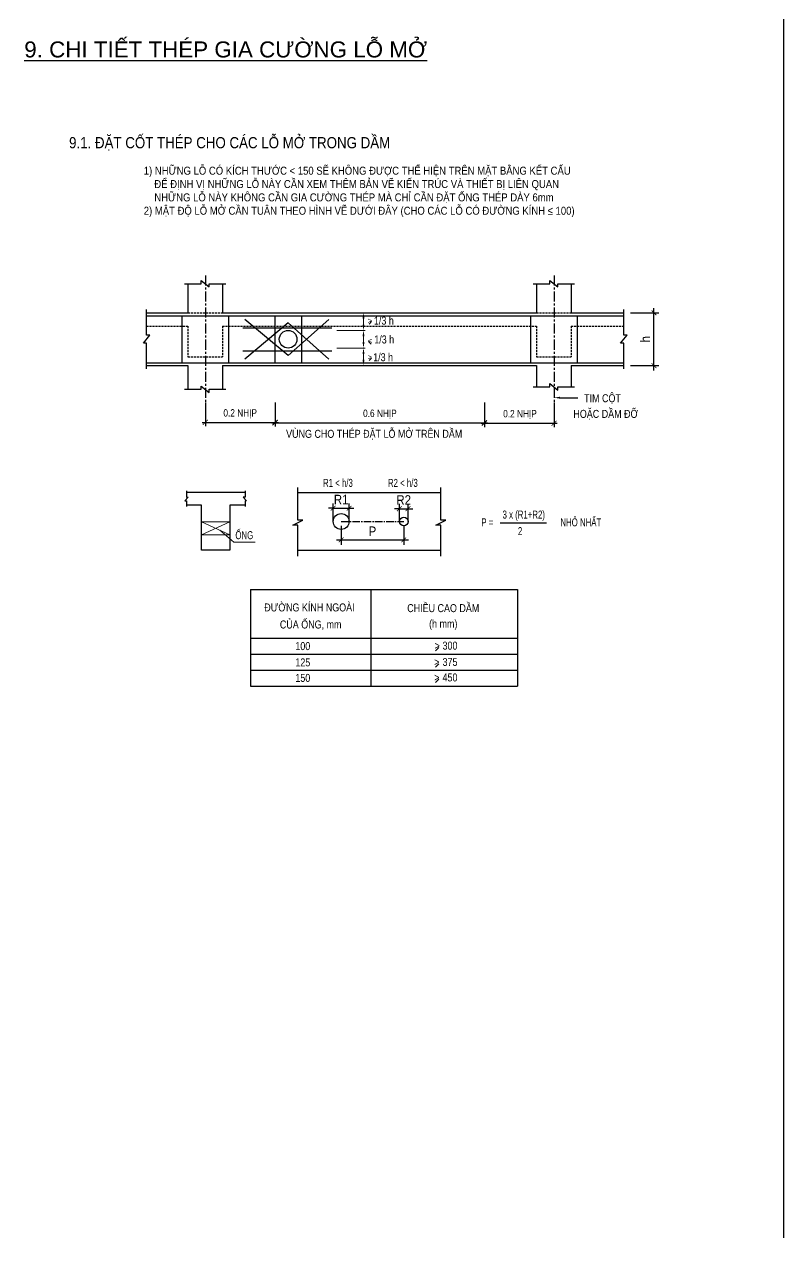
# Model space of a CAD drawing. Header units: millimetres. Extents: x 2163745 to 2518004, y -1043843 to -896215.
# Drawn here: x 2366873 to 2390595, y -970589 to -932694 of the extents above; entities that cross this region are included whole.
import ezdxf
from ezdxf.enums import TextEntityAlignment as Align

# ---------------------------------------------------------------- set-up
doc = ezdxf.new("R2010")
doc.units = ezdxf.units.MM
doc.header["$LTSCALE"] = 250
doc.header["$MEASUREMENT"] = 0
for name, pattern in [('CENTER', [2, 1.25, -0.25, 0.25, -0.25]), ('CENTER2', [1.125, 0.75, -0.125, 0.125, -0.125]), ('HIDDEN', [0.375, 0.25, -0.125])]:
    doc.linetypes.add(name, pattern=pattern)
doc.layers.get('0').update_dxf_attribs({"lineweight": 20})
doc.layers.get('DEFPOINTS').update_dxf_attribs({"color": 185, "lineweight": 20})
for name, color, linetype in [('CDC.01.AXIS', 160, 'CENTER2'), ('CDC.03.BORDER', 3, 'Continuous'), ('CDC.06.TEXT', 2, 'Continuous'), ('CDC.11.NOTE', 8, 'Continuous'), ('CONC', 2, 'Continuous'), ('DIM', 1, 'Continuous'), ('KCS_AXIS', 18, 'CENTER'), ('KCS_BORDER', 3, 'Continuous'), ('KCS_DIM', 1, 'Continuous'), ('KCS_HIDDEN', 8, 'HIDDEN'), ('KCS_STEEL', 4, 'Continuous'), ('KCS_TEXT', 2, 'Continuous')]:
    doc.layers.add(name, color=color, linetype=linetype)
doc.layers.add('CDC.02.DIM', color=1, linetype='Continuous', lineweight=18)
doc.styles.add('[PMDC2013]STYLE', font='arial.ttf', dxfattribs={"width": 0.8})
doc.styles.add('ARIAL', font='arial.ttf', dxfattribs={"width": 0.85})
doc.styles.add('KCS_SMTEXT', font='arial.ttf', dxfattribs={"width": 0.7})
doc.styles.add('vnsimplex', font='vnsimplex.shx', dxfattribs={"width": 0.65})
doc.dimstyles.new('DIM1-25', dxfattribs={"dimscale": 1.2, "dimtxt": 250, "dimasz": 125, "dimexe": 125, "dimexo": 0.06, "dimgap": 100, "dimtad": 1, "dimdec": 0, "dimzin": 0, "dimdsep": 46, "dimtxsty": 'vnsimplex', "dimblk": 'ARCHTICK', "dimcen": 100, "dimdle": 125, "dimclrd": 256, "dimclre": 1, "dimclrt": 2, "dimadec": 0, "dimazin": 0, "dimtfac": 1, "dimtdec": 0, "dimtix": 1, "dimtmove": 2, "dimatfit": 0, "dimfxl": 1, "dimtolj": 1, "dimtzin": 0, "dimarcsym": 0})
doc.dimstyles.new('KCS_DIM100', dxfattribs={"dimscale": 4, "dimtxt": 62.5, "dimasz": 40, "dimexe": 30, "dimexo": 0, "dimgap": 25, "dimtad": 1, "dimdec": 0, "dimzin": 13, "dimdsep": 46, "dimtxsty": 'KCS_SMTEXT', "dimblk": 'ARCHTICK', "dimcen": 0, "dimdle": 25, "dimclrd": 1, "dimclre": 1, "dimclrt": 2, "dimadec": 0, "dimazin": 0, "dimtfac": 1, "dimtdec": 0, "dimtix": 1, "dimtmove": 2, "dimatfit": 3, "dimfxl": 1, "dimtolj": 1, "dimtzin": 13, "dimarcsym": 0})

# ---------------------------------------------------------------- blocks, each defined once
blk = doc.blocks.new('_ARCHTICK')
at = {"color": 0, "linetype": 'ByBlock', "ltscale": 4, "const_width": 0.15}
blk.add_lwpolyline([(-0.5, -0.5), (0.5, 0.5)], dxfattribs=at)
blk = doc.blocks.new('*D185')
at = {"layer": 'CDC.02.DIM', "color": 1, "lineweight": -2, "transparency": 16777216}
for p, q in [((2376771, -948355), (2376771, -948946)), ((2378725, -948355), (2378725, -948946))]:
    blk.add_line(p, q, dxfattribs=at)
at = {"layer": 'CDC.02.DIM', "lineweight": -2, "transparency": 16777216}
blk.add_line((2376621, -948796), (2378875, -948796), dxfattribs=at)
at = {"layer": 'DEFPOINTS', "color": 0, "transparency": 16777216}
for p in [(2376771, -948355), (2378725, -948355), (2378725, -948796)]:
    blk.add_point(p, dxfattribs=at)
at = {"layer": 'CDC.02.DIM', "lineweight": -2, "transparency": 16777216, "xscale": 149.9999999999999, "yscale": 149.9999999999999, "zscale": 149.9999999999999, "rotation": 180}
blk.add_blockref('_ARCHTICK', (2376771, -948796), dxfattribs=at)
at = {"layer": 'CDC.02.DIM', "lineweight": -2, "transparency": 16777216, "xscale": 149.9999999999999, "yscale": 149.9999999999999, "zscale": 149.9999999999999}
blk.add_blockref('_ARCHTICK', (2378725, -948796), dxfattribs=at)
at = {"layer": 'CDC.02.DIM', "color": 2, "transparency": 16777216, "insert": (2377748, -948526), "char_height": 300, "attachment_point": 5, "style": 'ARIAL'}
blk.add_mtext('\\A1;P', dxfattribs=at)
blk = doc.blocks.new('*D186')
at = {"layer": 'CDC.02.DIM', "color": 1, "lineweight": -2, "transparency": 16777216}
for p, q in [((2376522, -948221), (2376522, -947659)), ((2377020, -948221), (2377020, -947659))]:
    blk.add_line(p, q, dxfattribs=at)
at = {"layer": 'CDC.02.DIM', "lineweight": -2, "transparency": 16777216}
for p, q in [((2376522, -947809), (2376372, -947809)), ((2376522, -947809), (2377020, -947809)), ((2377020, -947809), (2377170, -947809))]:
    blk.add_line(p, q, dxfattribs=at)
at = {"layer": 'DEFPOINTS', "color": 0, "transparency": 16777216}
for p in [(2377020, -947809), (2376522, -948221), (2377020, -948221)]:
    blk.add_point(p, dxfattribs=at)
at = {"layer": 'CDC.02.DIM', "lineweight": -2, "transparency": 16777216, "xscale": 149.9999999999999, "yscale": 149.9999999999999, "zscale": 149.9999999999999}
blk.add_blockref('_ARCHTICK', (2376522, -947809), dxfattribs=at)
at = {"layer": 'CDC.02.DIM', "lineweight": -2, "transparency": 16777216, "xscale": 149.9999999999999, "yscale": 149.9999999999999, "zscale": 149.9999999999999, "rotation": 180}
blk.add_blockref('_ARCHTICK', (2377020, -947809), dxfattribs=at)
at = {"layer": 'CDC.02.DIM', "color": 2, "transparency": 16777216, "insert": (2376771, -947538), "char_height": 300, "attachment_point": 5, "style": 'ARIAL'}
blk.add_mtext('\\A1;R1', dxfattribs=at)
blk = doc.blocks.new('*D187')
at = {"layer": 'CDC.02.DIM', "color": 1, "lineweight": -2, "transparency": 16777216}
for p, q in [((2378592, -948221), (2378592, -947672)), ((2378859, -948221), (2378859, -947672))]:
    blk.add_line(p, q, dxfattribs=at)
at = {"layer": 'CDC.02.DIM', "lineweight": -2, "transparency": 16777216}
for p, q in [((2378592, -947822), (2378442, -947822)), ((2378592, -947822), (2378859, -947822)), ((2378859, -947822), (2379009, -947822))]:
    blk.add_line(p, q, dxfattribs=at)
at = {"layer": 'DEFPOINTS', "color": 0, "transparency": 16777216}
for p in [(2378859, -947822), (2378592, -948221), (2378859, -948221)]:
    blk.add_point(p, dxfattribs=at)
at = {"layer": 'CDC.02.DIM', "lineweight": -2, "transparency": 16777216, "xscale": 149.9999999999999, "yscale": 149.9999999999999, "zscale": 149.9999999999999}
blk.add_blockref('_ARCHTICK', (2378592, -947822), dxfattribs=at)
at = {"layer": 'CDC.02.DIM', "lineweight": -2, "transparency": 16777216, "xscale": 149.9999999999999, "yscale": 149.9999999999999, "zscale": 149.9999999999999, "rotation": 180}
blk.add_blockref('_ARCHTICK', (2378859, -947822), dxfattribs=at)
at = {"layer": 'CDC.02.DIM', "color": 2, "transparency": 16777216, "insert": (2378725, -947551), "char_height": 300, "attachment_point": 5, "style": 'ARIAL'}
blk.add_mtext('\\A1;R2', dxfattribs=at)
blk = doc.blocks.new('*D390')
at = {"layer": 'DEFPOINTS', "color": 0, "transparency": 16777216}
for p in [(2374709, -944507), (2381244, -944507), (2381244, -945139)]:
    blk.add_point(p, dxfattribs=at)
at = {"layer": 'KCS_DIM', "color": 1, "lineweight": -2, "transparency": 16777216}
for p, q in [((2374709, -944507), (2374709, -945259)), ((2381244, -944507), (2381244, -945259)), ((2374609, -945139), (2381344, -945139))]:
    blk.add_line(p, q, dxfattribs=at)
at = {"layer": 'KCS_DIM', "color": 1, "lineweight": -2, "transparency": 16777216, "xscale": 160, "yscale": 160, "zscale": 160, "rotation": 180}
blk.add_blockref('_ARCHTICK', (2374709, -945139), dxfattribs=at)
at = {"layer": 'KCS_DIM', "color": 1, "lineweight": -2, "transparency": 16777216, "xscale": 160, "yscale": 160, "zscale": 160}
blk.add_blockref('_ARCHTICK', (2381244, -945139), dxfattribs=at)
blk = doc.blocks.new('*D391')
at = {"layer": 'DEFPOINTS', "color": 0, "transparency": 16777216}
for p in [(2372531, -944507), (2374709, -944507), (2374709, -945126)]:
    blk.add_point(p, dxfattribs=at)
at = {"layer": 'KCS_DIM', "color": 1, "lineweight": -2, "transparency": 16777216}
for p, q in [((2372531, -944507), (2372531, -945246)), ((2374709, -944507), (2374709, -945246)), ((2372431, -945126), (2374809, -945126))]:
    blk.add_line(p, q, dxfattribs=at)
at = {"layer": 'KCS_DIM', "color": 1, "lineweight": -2, "transparency": 16777216, "xscale": 160, "yscale": 160, "zscale": 160, "rotation": 180}
blk.add_blockref('_ARCHTICK', (2372531, -945126), dxfattribs=at)
at = {"layer": 'KCS_DIM', "color": 1, "lineweight": -2, "transparency": 16777216, "xscale": 160, "yscale": 160, "zscale": 160}
blk.add_blockref('_ARCHTICK', (2374709, -945126), dxfattribs=at)
blk = doc.blocks.new('*D392')
at = {"layer": 'DEFPOINTS', "color": 0, "transparency": 16777216}
for p in [(2381244, -944507), (2383421, -944507), (2383421, -945152)]:
    blk.add_point(p, dxfattribs=at)
at = {"layer": 'KCS_DIM', "color": 1, "lineweight": -2, "transparency": 16777216}
for p, q in [((2381244, -944507), (2381244, -945272)), ((2383421, -944507), (2383421, -945272)), ((2381144, -945152), (2383521, -945152))]:
    blk.add_line(p, q, dxfattribs=at)
at = {"layer": 'KCS_DIM', "color": 1, "lineweight": -2, "transparency": 16777216, "xscale": 160, "yscale": 160, "zscale": 160, "rotation": 180}
blk.add_blockref('_ARCHTICK', (2381244, -945152), dxfattribs=at)
at = {"layer": 'KCS_DIM', "color": 1, "lineweight": -2, "transparency": 16777216, "xscale": 160, "yscale": 160, "zscale": 160}
blk.add_blockref('_ARCHTICK', (2383421, -945152), dxfattribs=at)
blk = doc.blocks.new('*D406')
at = {"layer": 'CDC.02.DIM', "lineweight": -2, "transparency": 16777216}
blk.add_line((2386542, -943505), (2386542, -941555), dxfattribs=at)
at = {"layer": 'CDC.02.DIM', "color": 1, "lineweight": -2, "transparency": 16777216}
for p, q in [((2385812, -941705), (2386692, -941705)), ((2385812, -943355), (2386692, -943355))]:
    blk.add_line(p, q, dxfattribs=at)
at = {"layer": 'DEFPOINTS', "color": 0, "transparency": 16777216}
for p in [(2385812, -941705), (2386542, -941705), (2385812, -943355)]:
    blk.add_point(p, dxfattribs=at)
at = {"layer": 'CDC.02.DIM', "lineweight": -2, "transparency": 16777216, "xscale": 149.9999999999999, "yscale": 149.9999999999999, "zscale": 149.9999999999999}
for p, rotation in [((2386542, -941705), 90), ((2386542, -943355), 270)]:
    blk.add_blockref('_ARCHTICK', p, dxfattribs=dict(at, rotation=rotation))
at = {"layer": 'CDC.02.DIM', "color": 2, "transparency": 16777216, "insert": (2386272, -942530), "char_height": 300, "attachment_point": 5, "rotation": 90, "style": 'ARIAL'}
blk.add_mtext('\\A1;h', dxfattribs=at)

msp = doc.modelspace()

# ---------------------------------------------------------------- linework, layer by layer
at = {"color": 1, "linetype": 'ByBlock'}
for p, q in [((2377469, -942069.7), (2377469, -941890.1)), ((2376634.4, -942254.9), (2377519.6, -942254.9)), ((2377469, -942619.7), (2377469, -942440.1)), ((2376634.4, -942804.9), (2377519.6, -942804.9)), ((2377469, -943169.7), (2377469, -942990.1))]:
    msp.add_line(p, q, dxfattribs=at)
at = {"color": 2, "linetype": 'ByBlock'}
for p, q in [((2377723.1, -941978.1), (2377641.8, -942059.3)), ((2377623, -942603.2), (2377704.4, -942684.5)), ((2377723.1, -943115.8), (2377641.8, -943197))]:
    msp.add_line(p, q, dxfattribs=at)
at = {"color": 1, "linetype": 'ByBlock'}
for points in [[(2377438.1, -941890.1), (2377499.8, -941890.1), (2377469, -941704.9)], [(2377438.1, -942069.7), (2377499.8, -942069.7), (2377469, -942254.9)], [(2377438.1, -942440.1), (2377499.8, -942440.1), (2377469, -942254.9)], [(2377438.1, -942619.7), (2377499.8, -942619.7), (2377469, -942804.9)], [(2377438.1, -942990.1), (2377499.8, -942990.1), (2377469, -942804.9)], [(2377438.1, -943169.7), (2377499.8, -943169.7), (2377469, -943354.9)]]:
    msp.add_solid(points, dxfattribs=at)
at = {"layer": 'CDC.01.AXIS', "ltscale": 1.25}
msp.add_line((2376771.1, -948220.8), (2378725.4, -948220.8), dxfattribs=at)
at = {"layer": 'CDC.02.DIM'}
for p, q in [((2372412.8, -948227.2), (2373292.8, -948227.2)), ((2372412.8, -948227.2), (2373292.8, -948638.2)), ((2373292.8, -948227.2), (2372412.8, -948638.2)), ((2372412.8, -948638.2), (2373292.8, -948638.2))]:
    msp.add_line(p, q, dxfattribs=at)
msp.add_lwpolyline([(2372985.6, -948494.7), (2373414.1, -948864.1), (2374090.3, -948864.1)], dxfattribs=at)
at = {"layer": 'CDC.03.BORDER'}
for p, q in [((2390594.5, -970589), (2390594.5, -917095.2)), ((2371937.9, -947310.5), (2373767.6, -947310.5)), ((2375422.3, -947316.9), (2379882.5, -947316.9)), ((2372412.8, -947710.5), (2371937.9, -947710.5)), ((2373938.5, -950342.3), (2382278.1, -950342.3)), ((2373938.5, -950342.3), (2373938.5, -953366.1)), ((2377696.2, -950342.3), (2377696.2, -953366.1)), ((2382278.1, -950342.3), (2382278.1, -953366.1)), ((2373938.5, -951866.1), (2382278.1, -951866.1)), ((2373938.5, -952366.1), (2382278.1, -952366.1)), ((2373938.5, -952866.1), (2382278.1, -952866.1)), ((2373938.5, -953366.1), (2382278.1, -953366.1))]:
    msp.add_line(p, q, dxfattribs=at)
for points in [[(2371937.7, -947268.2), (2371937.7, -947464.7), (2371991.7, -947464.7), (2371886.4, -947579.1), (2371937.7, -947579.1), (2371937.7, -947748.2)], [(2373767.8, -947268.2), (2373767.8, -947464.7), (2373713.8, -947464.7), (2373819.2, -947579.1), (2373767.8, -947579.1), (2373767.8, -947748.2)], [(2375422.3, -949304.4), (2375422.3, -948331.5), (2375266.5, -948331.5), (2375578.1, -948175.7), (2375422.3, -948175.7), (2375422.3, -947156)], [(2379882.5, -949304.4), (2379882.5, -948331.5), (2379726.7, -948331.5), (2380038.2, -948175.7), (2379882.5, -948175.7), (2379882.5, -947156)], [(2372412.8, -949118.2), (2372412.8, -947710.5)], [(2373767.6, -947710.5), (2373292.8, -947710.5), (2373292.8, -949118.2)], [(2373292.8, -949118.2), (2372412.8, -949118.2)], [(2379882.5, -949124.7), (2375422.3, -949124.7)]]:
    msp.add_lwpolyline(points, dxfattribs=at)
for centre, radius in [((2376771.1, -948220.8), 248.7), ((2378725.4, -948220.8), 133.8)]:
    msp.add_circle(centre, radius, dxfattribs=at)
at = {"layer": 'CDC.11.NOTE'}
msp.add_line((2381736.9, -948261.4), (2383181, -948261.4), dxfattribs=at)
at = {"layer": 'CONC', "color": 7, "linetype": 'Continuous'}
msp.add_circle((2375114.6, -942529.9), 275, dxfattribs=at)
at = {"layer": 'DEFPOINTS', "color": 0, "linetype": 'ByBlock'}
for p in [(2373701.3, -942171.6), (2376477.6, -942171.6), (2374839.9, -942543.1), (2374840.3, -942510.1), (2374843.5, -942576), (2374848, -942462.3), (2375385.2, -942480.6), (2375388.9, -942509.7), (2373701.3, -942888.3), (2376477.6, -942888.3)]:
    msp.add_point(p, dxfattribs=at)
at = {"layer": 'DIM', "color": 1}
msp.add_line((2383608.8, -944355.2), (2384164, -944355.2), dxfattribs=at)
msp.add_solid([(2383608.8, -944386.1), (2383608.8, -944324.4), (2383423.6, -944355.2)], dxfattribs=at)
at = {"layer": 'KCS_AXIS'}
for p, q in [((2372531.4, -940543.1), (2372531.4, -944935.3)), ((2383421.4, -940543.1), (2383421.4, -944935.3))]:
    msp.add_line(p, q, dxfattribs=at)
at = {"layer": 'KCS_BORDER'}
for p, q in [((2371978.4, -940797.4), (2371978.4, -941704.9)), ((2373067.4, -940797.4), (2373067.4, -941704.9)), ((2382868.4, -940797.4), (2382868.4, -941704.9)), ((2383957.4, -940797.4), (2383957.4, -941704.9)), ((2370695.9, -941704.9), (2371978.4, -941704.9)), ((2373067.4, -941704.9), (2382868.4, -941704.9)), ((2383957.4, -941704.9), (2385601.1, -941704.9)), ((2370695.9, -943354.9), (2371978.4, -943354.9)), ((2371978.4, -943354.9), (2371978.4, -944090.7)), ((2373067.4, -943354.9), (2382868.4, -943354.9)), ((2373067.4, -943354.9), (2373067.4, -944090.7)), ((2382868.4, -943354.9), (2382868.4, -944015.3)), ((2383957.4, -943354.9), (2383957.4, -944015.3)), ((2383957.4, -943354.9), (2385601.1, -943354.9))]:
    msp.add_line(p, q, dxfattribs=at)
at = {"layer": 'KCS_BORDER', "color": 1}
for points in [[(2371878.4, -940797.4), (2372397.9, -940797.4), (2372397.9, -940697.4), (2372647.9, -940897.4), (2372647.9, -940797.4), (2373167.4, -940797.4)], [(2382768.4, -940797.4), (2383287.9, -940797.4), (2383287.9, -940697.4), (2383537.9, -940897.4), (2383537.9, -940797.4), (2384057.4, -940797.4)], [(2370695.9, -943454.9), (2370695.9, -942654.9), (2370595.9, -942654.9), (2370795.9, -942404.9), (2370695.9, -942404.9), (2370695.9, -941604.9)], [(2385601.1, -943454.9), (2385601.1, -942654.9), (2385501.1, -942654.9), (2385701.1, -942404.9), (2385601.1, -942404.9), (2385601.1, -941604.9)], [(2382768.4, -944015.3), (2383287.9, -944015.3), (2383287.9, -943915.3), (2383537.9, -944115.3), (2383537.9, -944015.3), (2384057.4, -944015.3)], [(2371878.4, -944090.7), (2372397.9, -944090.7), (2372397.9, -943990.7), (2372647.9, -944190.7), (2372647.9, -944090.7), (2373167.4, -944090.7)]]:
    msp.add_lwpolyline(points, dxfattribs=at)
at = {"layer": 'KCS_HIDDEN', "linetype": 'HIDDEN'}
for p, q in [((2371978.4, -941704.9), (2373067.4, -941704.9)), ((2370695.9, -942121.6), (2371978.4, -942121.6)), ((2371978.4, -942121.6), (2371978.4, -943079.9)), ((2373067.4, -942121.6), (2382868.4, -942121.6)), ((2373067.4, -942121.6), (2373067.4, -943079.9)), ((2382868.4, -942121.6), (2382868.4, -943079.9)), ((2383957.4, -942121.6), (2383957.4, -943079.9)), ((2383957.4, -942121.6), (2385601.1, -942121.6)), ((2371978.4, -943079.9), (2373067.4, -943079.9)), ((2382868.4, -943079.9), (2383957.4, -943079.9))]:
    msp.add_line(p, q, dxfattribs=at)
msp.add_lwpolyline([(2382868.4, -941704.9), (2383957.4, -941704.9)], dxfattribs=at)
at = {"layer": 'KCS_STEEL', "linetype": 'Continuous'}
for p, q in [((2370695.9, -941795.7), (2385601.1, -941795.7)), ((2371796.9, -941795.7), (2371796.9, -943264.2)), ((2373248.9, -941795.7), (2373248.9, -943264.2)), ((2374700.7, -941795.7), (2374700.7, -943271.3)), ((2375528.5, -941795.7), (2375528.5, -943271.3)), ((2382686.9, -941795.7), (2382686.9, -943264.2)), ((2384138.9, -941795.7), (2384138.9, -943264.2)), ((2373701.3, -942171.6), (2376477.6, -942171.6)), ((2373701.3, -942888.3), (2376477.6, -942888.3)), ((2370695.9, -943264.2), (2385601.1, -943264.2))]:
    msp.add_line(p, q, dxfattribs=at)
at = {"layer": 'KCS_STEEL'}
for points in [[(2375114.6, -943040.2), (2373766.6, -941908.6)], [(2375114.6, -942019.7), (2373766.6, -943151.2)], [(2375114.6, -943040.2), (2376384.8, -941908.6)], [(2375114.6, -942019.7), (2376384.8, -943151.2)]]:
    msp.add_lwpolyline(points, dxfattribs=at)
at = {"layer": 'KCS_TEXT', "color": 2}
for p, q in [((2379817.1, -952153.6), (2379712.9, -952257.8)), ((2379817.1, -952663.1), (2379712.9, -952767.3)), ((2379817.1, -953146.6), (2379712.9, -953250.8))]:
    msp.add_line(p, q, dxfattribs=at)

# ---------------------------------------------------------------- texts
at = {"color": 2, "linetype": 'ByBlock', "style": 'ARIAL', "width": 0.8}
for s, p in [('>', (2377670.4, -941949.2)), ('<', (2377675.8, -942574.3)), ('>', (2377670.4, -943086.9))]:
    msp.add_text(s, height=166.7, dxfattribs=at).set_placement(p, align=Align.MIDDLE)
at = {"layer": 'CDC.06.TEXT', "color": 4, "style": 'ARIAL'}
msp.add_text('%%U9. CHI TIẾT THÉP GIA CƯỜNG LỖ MỞ', height=500, dxfattribs=at).set_placement((2366873.4, -933729.8))
at = {"layer": 'CDC.06.TEXT', "color": 4, "style": 'ARIAL', "width": 0.85}
msp.add_text('9.1. ĐẶT CỐT THÉP CHO CÁC LỖ MỞ TRONG DẦM', height=350, dxfattribs=at).set_placement((2368272.7, -936391.7), align=Align.MIDDLE_LEFT)
at = {"layer": 'CDC.06.TEXT', "style": 'ARIAL', "width": 0.7}
for s, p in [('R1 < h/3', (2376205.2, -947141.1)), ('R2 < h/3', (2378233.1, -947141.1)), ('P =', (2381150.5, -948371.7)), ('3 x (R1+R2)', (2381812.3, -948130.3)), ('NHỎ NHẤT', (2383618.9, -948371.7)), ('ỐNG', (2373467.3, -948773.6)), ('2', (2382292.5, -948647.5))]:
    msp.add_text(s, height=250, dxfattribs=at).set_placement(p)
at = {"layer": 'CDC.06.TEXT', "insert": (2370606, -937141.4), "char_height": 250, "width": 16245.956, "attachment_point": 1, "style": 'ARIAL'}
msp.add_mtext('1) NHỮNG LỖ CÓ KÍCH THƯỚC < 150 SẼ KHÔNG ĐƯỢC THỂ HIỆN TRÊN MẶT BẰNG KẾT CẤU\\P    ĐỂ ĐỊNH VỊ NHỮNG LỖ NÀY CẦN XEM THÊM BẢN VẼ KIẾN TRÚC VÀ THIẾT BỊ LIÊN QUAN\\P    NHỮNG LỖ NÀY KHÔNG CẦN GIA CƯỜNG THÉP MÀ CHỈ CẦN ĐẶT ỐNG THÉP DÀY 6mm\\P2) MẬT ĐỘ LỖ MỞ CẦN TUÂN THEO HÌNH VẼ DƯỚI ĐÂY (CHO CÁC LỖ CÓ ĐƯỜNG KÍNH ≤ 100)', dxfattribs=at)
at = {"layer": 'DIM', "color": 4, "insert": (2377980.7, -944867.7), "char_height": 231.481, "attachment_point": 5, "style": '[PMDC2013]STYLE'}
msp.add_mtext('\\A1;{\\C2;0.6 NHỊP}', dxfattribs=at)
at = {"layer": 'KCS_DIM', "char_height": 231.481, "attachment_point": 5, "style": '[PMDC2013]STYLE'}
for insert in [(2373617.7, -944855.1), (2382356.3, -944880.2)]:
    msp.add_mtext('\\A1;{\\C2;0.2 NHỊP}', dxfattribs=dict(at, insert=insert))
at = {"layer": 'KCS_TEXT', "color": 2, "style": 'ARIAL', "width": 0.8}
for p in [(2378105.3, -941949.2), (2378116.3, -942537.4), (2378081.4, -943091.9)]:
    msp.add_text('1/3 h', height=250, dxfattribs=at).set_placement(p, align=Align.MIDDLE_CENTER)
for s, p in [('TIM CỘT', (2384360, -944372.5)), ('HOẶC DẦM ĐỠ', (2384024.7, -944860.7))]:
    msp.add_text(s, height=250, dxfattribs=at).set_placement(p, align=Align.MIDDLE_LEFT)
for s, p in [('VÙNG CHO THÉP ĐẶT LỖ MỞ TRÊN DẦM', (2377802.7, -945608.7)), ('ĐƯỜNG KÍNH NGOÀI ', (2375819.1, -951030)), ('CHIỀU CAO DẦM', (2379959.9, -951051.9)), ('CỦA ỐNG, mm', (2375819.1, -951562.9)), ('(h mm)', (2379959.9, -951539.5))]:
    msp.add_text(s, height=250, dxfattribs=at).set_placement(p, align=Align.CENTER)
for s, p in [('100', (2375340.1, -952237.3)), ('300', (2379937.4, -952223.3)), ('125', (2375340.1, -952746.8)), ('>', (2379673.4, -952732.8)), ('375', (2379937.4, -952732.8)), ('150', (2375340.1, -953230.3)), ('>', (2379673.4, -953216.3)), ('450', (2379937.4, -953216.3))]:
    msp.add_text(s, height=250, dxfattribs=at).set_placement(p)
at = {"layer": 'KCS_TEXT', "color": 2, "insert": (2379688.7, -951973.3), "char_height": 250, "width": 163.981, "attachment_point": 1, "style": 'ARIAL'}
msp.add_mtext('\\W0.8000;>', dxfattribs=at)

# ---------------------------------------------------------------- dimensions: what is measured, and where the dimension line sits
at = {"layer": 'CDC.02.DIM'}
dim = msp.add_linear_dim(base=(2386542.2, -941704.9), p1=(2385812.3, -943354.9), p2=(2385812.3, -941704.9), angle=90, text='h', dimstyle='DIM1-25', override={"dimtxsty": 'ARIAL'}, dxfattribs=at)
dim.commit()
dim.dimension.update_dxf_attribs({"geometry": '*D406', "text_midpoint": (2386272.2, -942529.9)})
for base, p1, p2, text, picture, middle in [((2377019.8, -947808.6), (2376522.4, -948220.8), (2377019.8, -948220.8), 'R1', '*D186', (2376771.1, -947538)), ((2378859.3, -947821.8), (2378591.6, -948220.8), (2378859.3, -948220.8), 'R2', '*D187', (2378725.4, -947551.2)), ((2378725.4, -948796.4), (2376771.1, -948354.6), (2378725.4, -948354.6), 'P', '*D185', (2377748.3, -948526.4))]:
    dim = msp.add_linear_dim(base=base, p1=p1, p2=p2, text=text, dimstyle='DIM1-25', override={"dimtxsty": 'ARIAL'}, dxfattribs=at)
    dim.commit()
    dim.dimension.update_dxf_attribs({"geometry": picture, "text_midpoint": middle})
at = {"layer": 'KCS_DIM'}
for base, p1, p2, picture, middle in [((2374709.2, -945126.5), (2372531.4, -944507), (2374709.2, -944507), '*D391', (2373620.3, -945126.5)), ((2381243.5, -945139), (2374709.2, -944507), (2381243.5, -944507), '*D390', (2377976.4, -945139)), ((2383421.3, -945151.6), (2381243.5, -944507), (2383421.3, -944507), '*D392', (2382332.4, -945151.6))]:
    dim = msp.add_linear_dim(base=base, p1=p1, p2=p2, text=' ', dimstyle='KCS_DIM100', dxfattribs=at)
    dim.commit()
    dim.dimension.update_dxf_attribs({"geometry": picture, "text_midpoint": middle, "dimtype": 160})

doc.saveas('drawing.dxf')
